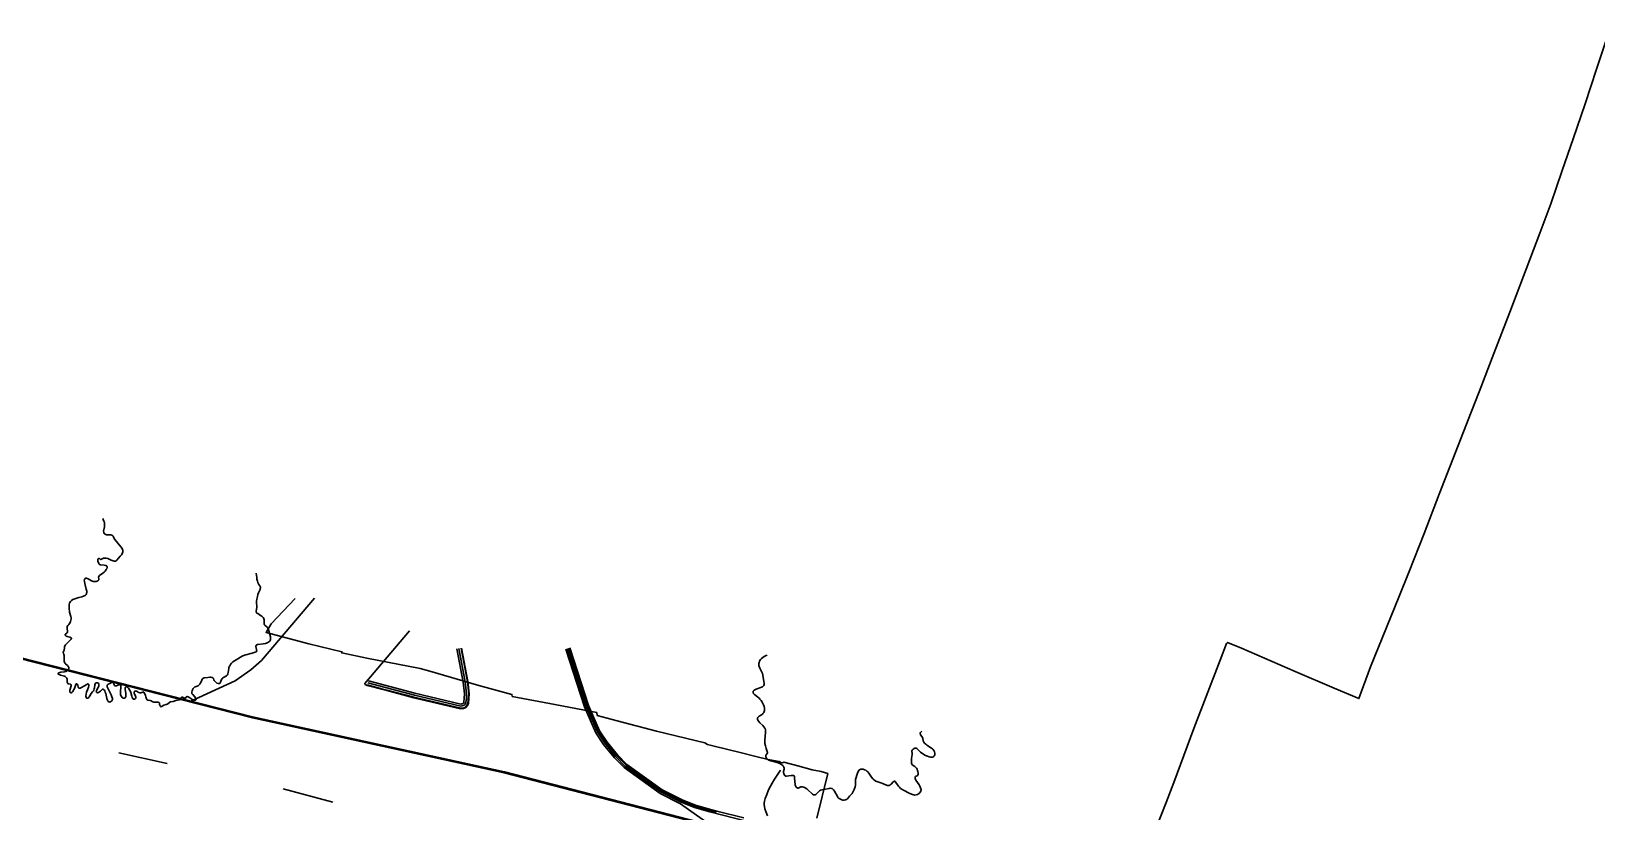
# Model space of a CAD drawing. Header units: metres. Extents: x 585772 to 587013, y 4140825 to 4141582.
# Drawn here: x 586070.4 to 586138.1, y 4140887.7 to 4140921.4 of the extents above; entities that cross this region are included whole.
import ezdxf

# ---------------------------------------------------------------- set-up
doc = ezdxf.new("R2010")
doc.units = ezdxf.units.M
doc.header["$MEASUREMENT"] = 0
for name, color, linetype, lineweight in [('BACK_OF_CURB', 5, 'Continuous', 30), ('BOTTOM_OF_CURB', 3, 'Continuous', 30), ('GUTTER', 30, 'Continuous', 30), ('PAINT_STRIPE', 4, 'Continuous', 30), ('TOP_OF_CURB', 1, 'Continuous', 30)]:
    doc.layers.add(name, color=color, linetype=linetype, lineweight=lineweight)
for name, color, linetype, lineweight, true_color in [('FENCE', 201, 'Continuous', 30, 0xe39cff), ('PAVED_PARKING', 191, 'Continuous', 30, 0xbaa8ff), ('PAVED_ROAD', 140, 'Continuous', 30, 0x38a9ff), ('SHRUBLINE', 71, 'Continuous', 30, 0xc6ff6b), ('TREELINE', 80, 'Continuous', 30, 0x36ff17)]:
    doc.layers.add(name, color=color, linetype=linetype, lineweight=lineweight, true_color=true_color)

msp = doc.modelspace()

# ---------------------------------------------------------------- linework, layer by layer
at = {"layer": 'BACK_OF_CURB'}
for points in [[(586101.196289, 4140887.386774, -18.742846), (586100.030109, 4140887.684031, -18.754406), (586099.760282, 4140887.752809, -18.702939), (586099.104576, 4140887.938196, -18.643565), (586098.538317, 4140888.164796, -18.641264), (586097.671459, 4140888.605518, -18.632338), (586096.144587, 4140889.701195, -18.624102), (586095.740529, 4140890.112456, -18.645564), (586095.286376, 4140890.66619, -18.631524), (586094.963258, 4140891.158102, -18.636178), (586094.479481, 4140892.254182, -18.583097), (586093.678141, 4140894.745506, -18.562)], [(586088.794059, 4140894.693964, -18.56), (586089.066417, 4140893.259892, -18.592), (586089.121562, 4140892.749581, -18.603), (586089.11191, 4140892.572381, -18.6045), (586089.092942, 4140892.396647, -18.603), (586089.073542, 4140892.353949, -18.603), (586089.057122, 4140892.333415, -18.603), (586089.007664, 4140892.316095, -18.603), (586088.961812, 4140892.310982, -18.603), (586086.975245, 4140892.779559, -18.590015), (586084.967317, 4140893.31202, -18.572118)]]:
    msp.add_polyline3d(points, dxfattribs=at)
at = {"layer": 'BOTTOM_OF_CURB'}
for points in [[(586088.970898, 4140894.727549, -18.728), (586089.244601, 4140893.286396, -18.749), (586089.302222, 4140892.753169, -18.757708), (586089.269296, 4140892.349647, -18.762), (586089.228137, 4140892.25906, -18.763), (586089.162284, 4140892.176708, -18.763), (586089.072936, 4140892.139077, -18.763), (586088.956493, 4140892.127297, -18.763), (586086.931507, 4140892.604937, -18.756524), (586085.76676, 4140892.913803, -18.650747), (586085.597182, 4140892.958772, -18.746871), (586084.919761, 4140893.13841, -18.750823)], [(586123.955668, 4140881.693712, -18.846467), (586123.756456, 4140881.715433, -18.844), (586123.474086, 4140881.750582, -18.843), (586122.980225, 4140881.825601, -18.839), (586120.912921, 4140882.282798, -18.821886), (586117.16937, 4140883.235813, -18.790355), (586116.226044, 4140883.46409, -18.782757), (586115.282718, 4140883.692367, -18.78), (586114.339392, 4140883.920644, -18.774), (586113.396066, 4140884.148921, -18.772), (586109.684277, 4140885.10969, -18.775264), (586106.366761, 4140885.955316, -18.780534), (586103.049245, 4140886.800943, -18.78924), (586099.731729, 4140887.64657, -18.793103), (586099.069081, 4140887.83392, -18.793565), (586098.492865, 4140888.064504, -18.791264), (586097.614136, 4140888.511262, -18.782338), (586096.07276, 4140889.617347, -18.758836), (586095.658605, 4140890.038884, -18.751901), (586095.197632, 4140890.600934, -18.747), (586094.866308, 4140891.105338, -18.743785), (586094.376525, 4140892.215026, -18.733097), (586093.573425, 4140894.711824, -18.763148)]]:
    msp.add_polyline3d(points, dxfattribs=at)
at = {"layer": 'FENCE'}
for points in [[(586138.624043, 4140921.400068, -19.183798), (586138.074637, 4140919.75877, -19.172), (586137.583512, 4140918.266474, -19.166), (586137.062347, 4140916.753224, -18.997), (586136.588768, 4140915.376033, -18.973), (586136.098731, 4140913.939462, -19.02), (586135.624373, 4140912.678532, -18.93), (586134.32677, 4140909.251348, -18.924), (586133.636178, 4140907.462606, -18.915), (586132.998732, 4140905.81552, -18.864), (586132.657402, 4140904.937757, -18.948), (586132.319849, 4140904.080854, -19.076), (586131.272503, 4140901.388803, -19.01), (586130.614732, 4140899.678877, -18.971564), (586129.967655, 4140898.045656, -18.9388), (586129.525755, 4140896.935302, -18.919387), (586128.305987, 4140893.92558, -18.872), (586127.801441, 4140892.547811, -18.932), (586126.734793, 4140892.996405, -18.797), (586125.048206, 4140893.723581, -18.698), (586122.723907, 4140894.723978, -18.319), (586122.121411, 4140894.972606, -18.181), (586122.070589, 4140894.931132, -18.185), (586121.802313, 4140894.210749, -18.292), (586120.658779, 4140891.259687, -18.549), (586119.78997, 4140888.91635, -18.432), (586119.456678, 4140888.050023, -18.369), (586118.598814, 4140885.864118, -18.382)], [(586104.360695, 4140887.379987, -18.67), (586104.833314, 4140889.303421, -18.213), (586104.54441, 4140889.38772, -18.278), (586104.153187, 4140889.473525, -18.341715), (586103.534955, 4140889.632285, -18.44149), (586102.930731, 4140889.799839, -18.535591), (586102.87865, 4140889.775754, -18.542), (586102.794632, 4140889.784602, -18.546), (586102.733251, 4140889.821695, -18.549), (586102.249757, 4140889.912984, -18.562064), (586101.720477, 4140890.036799, -18.573225), (586101.038751, 4140890.222897, -18.587037), (586099.924329, 4140890.493389, -18.604189), (586099.629407, 4140890.568657, -18.606), (586099.519563, 4140890.633386, -18.606), (586097.43075, 4140891.132691, -18.592), (586095.71809, 4140891.591657, -18.576), (586094.861913, 4140891.821975, -18.656), (586094.843339, 4140891.944794, -18.656314), (586092.797477, 4140892.337649, -18.723331), (586091.185374, 4140892.640694, -18.775), (586091.173336, 4140892.726499, -18.775), (586089.741327, 4140893.118548, -18.742), (586087.626464, 4140893.73875, -18.597), (586087.199457, 4140893.841561, -18.594), (586084.900197, 4140894.295117, -18.696), (586083.812778, 4140894.522156, -18.742), (586083.822237, 4140894.575488, -18.74), (586082.383557, 4140894.911076, -18.691416), (586080.542738, 4140895.402102, -18.632), (586080.767098, 4140895.785906, -18.623), (586081.798174, 4140896.876201, -18.591)]]:
    msp.add_polyline3d(points, dxfattribs=at)
at = {"layer": 'GUTTER'}
msp.add_polyline3d([(586061.065229, 4140896.571874, -18.9), (586070.512888, 4140894.164773, -18.828), (586079.960547, 4140891.757672, -18.825025), (586090.849354, 4140889.386711, -18.820392), (586103.394299, 4140886.135482, -18.815934), (586111.132038, 4140884.249151, -18.816448), (586118.716108, 4140882.254299, -18.820383), (586122.455339, 4140881.364953, -18.825884), (586123.598274, 4140881.110855, -18.82801), (586124.33201, 4140881.054388, -18.831873), (586125.093967, 4140881.082621, -18.84)], dxfattribs=at)
at = {"layer": 'PAINT_STRIPE', "extrusion": (-0.005464, 0.001217, 0.999984), "elevation": 1820.120044, "flags": 128}
msp.add_lwpolyline([(586067.425716, 4140890.585247), (586065.333242, 4140891.051466)], dxfattribs=at)
at = {"layer": 'PAINT_STRIPE', "extrusion": (-0.002616, 0.00068643, 0.999996), "elevation": 1290.479064, "flags": 128}
msp.add_lwpolyline([(586079.230349, 4140888.728019), (586081.376112, 4140888.165002)], dxfattribs=at)
at = {"layer": 'PAVED_PARKING'}
for points in [[(586077.293132, 4140892.437284, -18.825865), (586079.207532, 4140893.312963, -18.797), (586079.888187, 4140893.792147, -18.778), (586080.341957, 4140894.19567, -18.748), (586082.636015, 4140896.894229, -18.444)], [(586086.746076, 4140895.480837, -18.552), (586084.817224, 4140893.194403, -18.75), (586084.815791, 4140893.185229, -18.751), (586084.816937, 4140893.180641, -18.751), (586084.818944, 4140893.175481, -18.752), (586084.82095, 4140893.16946, -18.753), (586084.829713, 4140893.159129, -18.753), (586084.829713, 4140893.159129, -18.753), (586084.852752, 4140893.137617, -18.755), (586084.880399, 4140893.123788, -18.755), (586084.913883, 4140893.114597, -18.754), (586085.590896, 4140892.935067, -18.74674), (586085.760474, 4140892.890099, -18.745254), (586086.925547, 4140892.581145, -18.754032), (586088.954867, 4140892.102484, -18.775), (586089.079065, 4140892.115047, -18.775), (586089.177546, 4140892.156526, -18.774), (586089.2492, 4140892.246132, -18.773), (586089.293391, 4140892.343393, -18.771), (586089.326854, 4140892.753493, -18.762), (586089.268877, 4140893.290007, -18.753), (586088.994991, 4140894.732125, -18.732)], [(586099.739281, 4140887.08274, -18.817233), (586098.46321, 4140887.999069, -18.794228), (586097.576736, 4140888.449764, -18.788825), (586096.025896, 4140889.56264, -18.771229), (586095.605154, 4140889.990882, -18.765628), (586095.139732, 4140890.558358, -18.762), (586094.803054, 4140891.070911, -18.758979), (586094.309352, 4140892.189478, -18.747501), (586093.505103, 4140894.689848, -18.715)]]:
    msp.add_polyline3d(points, dxfattribs=at)
at = {"layer": 'PAVED_ROAD'}
msp.add_polyline3d([(586061.053734, 4140896.526759, -18.9), (586070.501393, 4140894.119659, -18.828), (586079.949844, 4140891.712356, -18.826288), (586090.838557, 4140889.341415, -18.819799), (586103.382945, 4140886.09033, -18.813108), (586111.120603, 4140884.20402, -18.811786), (586118.704799, 4140882.209135, -18.814479), (586122.444901, 4140881.319582, -18.817851), (586123.591402, 4140881.06469, -18.822026), (586124.331083, 4140881.007766, -18.827851), (586125.095691, 4140881.036098, -18.838)], dxfattribs=at)
at = {"layer": 'SHRUBLINE'}
msp.add_polyline3d([(586102.779757, 4140889.451971, -18.57), (586102.529263, 4140889.068971, -18.584), (586102.424169, 4140888.894853, -18.59), (586102.349729, 4140888.759586, -18.594), (586102.272066, 4140888.601372, -18.599), (586102.188468, 4140888.401965, -18.605), (586102.124029, 4140888.222886, -18.61), (586102.0944, 4140888.111567, -18.613), (586102.082442, 4140888.035314, -18.615), (586102.0797, 4140887.958214, -18.617), (586102.087488, 4140887.876129, -18.62), (586102.109188, 4140887.777088, -18.62231), (586102.146305, 4140887.660172, -18.628), (586102.218033, 4140887.48237, -18.643)], dxfattribs=at)
at = {"layer": 'TOP_OF_CURB'}
for points in [[(586088.882479, 4140894.710757, -18.759), (586089.155509, 4140893.273144, -18.669), (586089.211826, 4140892.751984, -18.636), (586089.201646, 4140892.565099, -18.623), (586089.180869, 4140892.372597, -18.61), (586089.15084, 4140892.306504, -18.605), (586089.111266, 4140892.257017, -18.601), (586089.027779, 4140892.22778, -18.598), (586088.956308, 4140892.219811, -18.603491), (586086.953376, 4140892.692248, -18.58996), (586084.943539, 4140893.225215, -18.571739)], [(586100.017759, 4140887.63558, -18.754522), (586099.747303, 4140887.704518, -18.702939), (586099.088442, 4140887.890798, -18.643565), (586098.517657, 4140888.119209, -18.641264), (586097.645404, 4140888.562674, -18.632338), (586096.111938, 4140889.663082, -18.624102), (586095.703291, 4140890.079014, -18.645564), (586095.246038, 4140890.636528, -18.631524), (586094.91919, 4140891.134118, -18.636178), (586094.432683, 4140892.236384, -18.583097), (586093.630543, 4140894.730196, -18.562)]]:
    msp.add_polyline3d(points, dxfattribs=at)
at = {"layer": 'TREELINE'}
for points in [[(586073.476638, 4140900.327102, -18.577), (586073.498042, 4140900.289564, -18.577), (586073.529294, 4140900.223342, -18.576), (586073.547654, 4140900.166261, -18.576), (586073.556143, 4140900.115119, -18.576), (586073.557778, 4140900.066714, -18.577), (586073.551187, 4140899.98083, -18.579), (586073.51723, 4140899.783059, -18.585), (586073.523112, 4140899.731259, -18.585), (586073.542295, 4140899.687211, -18.585), (586073.563413, 4140899.661782, -18.584), (586073.576691, 4140899.651435, -18.584), (586073.608986, 4140899.637317, -18.582), (586073.647789, 4140899.631487, -18.58), (586073.783256, 4140899.632778, -18.572), (586073.833343, 4140899.62829, -18.57), (586073.875067, 4140899.617528, -18.568), (586073.89214, 4140899.609467, -18.567), (586073.918156, 4140899.588233, -18.566), (586073.935113, 4140899.563513, -18.565), (586073.961826, 4140899.496673, -18.565), (586074.004321, 4140899.432154, -18.564), (586074.257469, 4140899.116141, -18.555), (586074.31437, 4140899.037767, -18.554), (586074.335052, 4140898.998554, -18.553), (586074.347527, 4140898.958567, -18.553), (586074.349977, 4140898.938105, -18.553), (586074.346596, 4140898.896097, -18.554), (586074.333613, 4140898.853134, -18.556), (586074.313043, 4140898.809886, -18.558), (586074.286898, 4140898.767026, -18.56), (586074.237526, 4140898.699849, -18.564), (586074.094116, 4140898.536209, -18.575), (586074.056008, 4140898.506294, -18.577), (586074.026863, 4140898.494774, -18.579), (586073.992488, 4140898.491838, -18.581), (586073.97058, 4140898.494366, -18.582), (586073.92257, 4140898.506769, -18.585), (586073.849167, 4140898.535991, -18.588), (586073.733564, 4140898.593294, -18.594), (586073.695364, 4140898.604777, -18.596), (586073.629024, 4140898.617372, -18.599), (586073.550836, 4140898.622558, -18.603), (586073.507823, 4140898.616571, -18.606), (586073.475396, 4140898.604485, -18.608), (586073.419408, 4140898.571052, -18.612), (586073.399141, 4140898.564894, -18.613), (586073.382184, 4140898.568322, -18.614), (586073.335572, 4140898.602667, -18.616), (586073.31858, 4140898.608488, -18.616), (586073.300499, 4140898.604434, -18.618), (586073.282808, 4140898.59001, -18.619), (586073.263369, 4140898.556301, -18.62), (586073.259385, 4140898.528685, -18.621), (586073.261076, 4140898.513682, -18.621), (586073.269903, 4140898.483065, -18.621), (586073.304623, 4140898.392269, -18.621), (586073.328681, 4140898.353588, -18.62), (586073.34448, 4140898.342537, -18.62), (586073.380075, 4140898.332073, -18.618), (586073.534419, 4140898.314655, -18.61), (586073.60756, 4140898.302821, -18.606), (586073.637841, 4140898.292919, -18.604), (586073.648406, 4140898.287105, -18.604), (586073.66204, 4140898.273563, -18.603), (586073.66871, 4140898.24792, -18.603), (586073.66526, 4140898.213725, -18.604), (586073.648326, 4140898.160078, -18.606), (586073.628727, 4140898.122726, -18.608), (586073.57973, 4140898.054676, -18.612), (586073.544219, 4140898.017181, -18.614), (586073.483574, 4140897.968634, -18.619), (586073.344682, 4140897.871347, -18.628), (586073.30492, 4140897.832327, -18.631), (586073.295083, 4140897.812892, -18.632), (586073.292573, 4140897.794314, -18.632), (586073.307383, 4140897.717729, -18.633), (586073.305589, 4140897.685635, -18.634), (586073.295951, 4140897.664792, -18.634), (586073.28768, 4140897.654927, -18.635), (586073.259355, 4140897.635142, -18.637), (586073.238183, 4140897.625935, -18.638), (586073.187074, 4140897.612296, -18.641), (586073.158495, 4140897.608364, -18.643), (586073.098682, 4140897.607528, -18.646), (586073.068806, 4140897.611126, -18.648), (586073.039856, 4140897.617734, -18.65), (586072.986294, 4140897.639718, -18.652), (586072.84896, 4140897.727846, -18.658), (586072.809906, 4140897.744862, -18.66), (586072.775507, 4140897.751453, -18.662), (586072.743731, 4140897.749284, -18.664), (586072.716506, 4140897.737957, -18.665), (586072.705204, 4140897.728736, -18.666), (586072.688425, 4140897.702931, -18.668), (586072.683431, 4140897.686249, -18.668), (586072.680821, 4140897.664979, -18.669), (586072.683567, 4140897.614467, -18.669), (586072.702298, 4140897.524082, -18.67), (586072.76773, 4140897.283234, -18.671), (586072.783888, 4140897.185683, -18.671), (586072.784441, 4140897.129272, -18.672), (586072.780839, 4140897.104297, -18.673), (586072.775146, 4140897.083855, -18.674), (586072.757256, 4140897.048438, -18.675), (586072.745388, 4140897.033233, -18.676), (586072.716632, 4140897.007254, -18.678), (586072.682279, 4140896.986414, -18.681), (586072.643645, 4140896.96979, -18.683), (586072.572406, 4140896.948642, -18.687), (586072.451446, 4140896.920734, -18.695), (586072.362477, 4140896.895948, -18.7), (586072.271943, 4140896.863303, -18.706), (586072.188979, 4140896.82486, -18.711), (586072.126693, 4140896.785892, -18.715), (586072.08439, 4140896.74795, -18.718), (586072.054716, 4140896.708045, -18.72), (586072.035539, 4140896.666069, -18.722), (586072.023636, 4140896.614144, -18.724), (586072.020021, 4140896.557949, -18.725), (586072.027351, 4140896.414172, -18.727), (586072.039042, 4140896.327771, -18.728), (586072.048026, 4140896.284647, -18.728), (586072.104024, 4140896.09014, -18.729), (586072.11013, 4140896.037305, -18.729), (586072.107774, 4140895.988654, -18.73), (586072.085101, 4140895.882758, -18.733), (586072.05833, 4140895.810929, -18.736), (586072.042352, 4140895.787425, -18.737), (586072.005916, 4140895.75177, -18.74), (586071.973605, 4140895.70953, -18.743), (586071.946335, 4140895.661239, -18.745), (586071.93473, 4140895.627278, -18.746), (586071.933343, 4140895.578327, -18.747), (586071.957229, 4140895.450602, -18.751), (586071.955402, 4140895.422069, -18.752), (586071.951262, 4140895.409815, -18.752), (586071.94469, 4140895.398912, -18.751), (586071.926039, 4140895.380354, -18.753), (586071.866167, 4140895.33726, -18.757), (586071.853025, 4140895.320904, -18.758), (586071.85028, 4140895.305208, -18.759), (586071.856738, 4140895.287016, -18.759), (586071.867827, 4140895.271982, -18.759), (586071.900505, 4140895.247921, -18.759), (586071.937375, 4140895.232339, -18.758), (586072.051448, 4140895.200616, -18.754), (586072.091345, 4140895.186457, -18.753), (586072.106264, 4140895.178558, -18.753), (586072.120131, 4140895.165824, -18.753), (586072.123742, 4140895.15889, -18.753), (586072.125008, 4140895.143889, -18.753), (586072.114072, 4140895.118555, -18.755), (586072.091032, 4140895.08982, -18.758), (586071.908726, 4140894.916356, -18.775), (586071.868809, 4140894.869273, -18.78), (586071.853602, 4140894.846462, -18.781), (586071.841894, 4140894.824082, -18.782), (586071.827121, 4140894.780441, -18.785), (586071.820004, 4140894.738005, -18.787), (586071.809959, 4140894.635093, -18.788), (586071.801238, 4140894.615598, -18.789), (586071.775542, 4140894.576831, -18.792), (586071.767578, 4140894.55226, -18.793), (586071.767142, 4140894.538568, -18.791), (586071.774891, 4140894.508574, -18.792), (586071.795815, 4140894.455895, -18.793), (586071.806145, 4140894.410312, -18.795), (586071.808539, 4140894.355234, -18.799), (586071.803407, 4140894.216838, -18.806), (586071.807908, 4140894.167482, -18.807), (586071.82038, 4140894.123862, -18.809), (586071.845539, 4140894.073814, -18.81), (586071.865754, 4140894.046979, -18.81), (586071.947958, 4140893.972023, -18.813), (586071.995164, 4140893.91785, -18.813), (586072.009521, 4140893.88786, -18.813), (586072.012597, 4140893.873269, -18.813), (586072.010896, 4140893.844385, -18.814), (586071.999196, 4140893.815219, -18.814), (586071.977853, 4140893.78554, -18.814), (586071.946384, 4140893.75746, -18.814), (586071.904102, 4140893.733677, -18.815), (586071.878689, 4140893.72424, -18.815), (586071.820209, 4140893.710964, -18.815), (586071.669482, 4140893.692868, -18.817), (586071.618529, 4140893.682062, -18.817), (586071.569941, 4140893.661278, -18.817), (586071.552946, 4140893.647563, -18.817), (586071.544388, 4140893.628795, -18.816), (586071.549759, 4140893.616269, -18.816), (586071.556143, 4140893.609956, -18.816), (586071.586964, 4140893.592022, -18.816), (586071.658731, 4140893.56469, -18.815), (586071.831068, 4140893.510135, -18.813), (586071.860653, 4140893.497202, -18.813), (586071.885975, 4140893.479471, -18.812), (586071.908642, 4140893.451645, -18.811), (586071.918659, 4140893.432978, -18.811), (586071.933393, 4140893.391198, -18.81), (586071.940063, 4140893.348223, -18.809), (586071.93609, 4140893.256428, -18.807), (586071.938271, 4140893.244247, -18.806), (586071.949224, 4140893.222712, -18.806), (586071.967856, 4140893.205096, -18.805), (586071.992413, 4140893.191588, -18.805), (586072.078524, 4140893.169101, -18.804), (586072.105201, 4140893.153675, -18.804), (586072.113734, 4140893.131162, -18.803), (586072.11155, 4140893.098257, -18.803), (586072.061018, 4140892.911704, -18.798), (586072.052578, 4140892.862125, -18.797), (586072.057186, 4140892.828704, -18.796), (586072.068292, 4140892.812966, -18.796), (586072.085211, 4140892.802508, -18.796), (586072.106111, 4140892.799325, -18.796), (586072.117466, 4140892.801108, -18.796), (586072.142795, 4140892.814062, -18.796), (586072.169989, 4140892.840724, -18.797), (586072.196287, 4140892.876499, -18.798), (586072.232428, 4140892.938511, -18.799), (586072.253815, 4140892.982747, -18.8), (586072.319951, 4140893.155061, -18.805), (586072.3348, 4140893.180474, -18.806), (586072.349451, 4140893.19284, -18.806), (586072.363405, 4140893.190467, -18.806), (586072.381772, 4140893.160495, -18.805), (586072.394764, 4140893.117415, -18.804), (586072.408651, 4140893.049741, -18.802), (586072.419395, 4140893.027777, -18.802), (586072.435042, 4140893.010201, -18.801), (586072.444489, 4140893.004027, -18.801), (586072.466229, 4140892.998097, -18.801), (586072.504967, 4140893.003131, -18.801), (586072.55461, 4140893.022751, -18.802), (586072.665792, 4140893.080665, -18.803), (586072.78912, 4140893.162265, -18.806), (586072.828523, 4140893.179389, -18.806), (586072.848222, 4140893.180285, -18.806), (586072.862064, 4140893.172372, -18.807), (586072.874551, 4140893.149235, -18.806), (586072.879031, 4140893.124532, -18.805), (586072.8762, 4140893.091654, -18.803), (586072.860363, 4140893.039853, -18.802), (586072.813178, 4140892.921115, -18.799), (586072.781819, 4140892.828624, -18.797), (586072.758524, 4140892.732435, -18.794), (586072.749877, 4140892.65081, -18.792), (586072.756038, 4140892.601572, -18.79), (586072.76838, 4140892.578712, -18.79), (586072.776404, 4140892.571714, -18.79), (586072.796332, 4140892.56401, -18.789), (586072.832341, 4140892.567579, -18.789), (586072.869946, 4140892.588332, -18.79), (586072.897278, 4140892.616833, -18.79), (586072.92447, 4140892.659677, -18.792), (586072.981111, 4140892.766197, -18.794), (586073.042096, 4140892.840892, -18.797), (586073.072781, 4140892.887868, -18.798), (586073.086995, 4140892.915336, -18.799), (586073.109293, 4140892.974896, -18.801), (586073.116131, 4140893.005687, -18.801), (586073.134547, 4140893.142369, -18.805), (586073.152649, 4140893.190442, -18.806), (586073.171679, 4140893.213815, -18.806), (586073.197334, 4140893.228382, -18.807), (586073.227891, 4140893.233423, -18.807), (586073.259012, 4140893.229088, -18.807), (586073.286246, 4140893.215564, -18.806), (586073.303773, 4140893.196433, -18.806), (586073.314245, 4140893.171083, -18.805), (586073.316624, 4140893.156287, -18.805), (586073.315253, 4140893.12287, -18.804), (586073.302767, 4140893.078293, -18.803), (586073.29119, 4140893.051085, -18.802), (586073.225199, 4140892.928901, -18.799), (586073.204875, 4140892.884203, -18.798), (586073.199785, 4140892.84896, -18.798), (586073.210564, 4140892.819008, -18.797), (586073.22607, 4140892.805325, -18.796), (586073.247719, 4140892.800109, -18.796), (586073.289307, 4140892.810798, -18.796), (586073.333575, 4140892.834259, -18.797), (586073.386426, 4140892.869968, -18.798), (586073.416608, 4140892.899603, -18.799), (586073.447489, 4140892.939021, -18.799), (586073.464261, 4140892.952709, -18.8), (586073.482175, 4140892.9566, -18.8), (586073.510516, 4140892.945429, -18.799), (586073.530136, 4140892.92872, -18.8), (586073.549211, 4140892.905877, -18.799), (586073.563503, 4140892.883867, -18.798), (586073.589013, 4140892.831112, -18.797), (586073.610136, 4140892.768289, -18.795), (586073.662256, 4140892.550568, -18.791), (586073.674533, 4140892.513783, -18.79), (586073.70018, 4140892.455465, -18.789), (586073.720063, 4140892.426029, -18.788), (586073.738398, 4140892.40907, -18.788), (586073.756577, 4140892.399751, -18.788), (586073.77871, 4140892.399135, -18.788), (586073.833847, 4140892.419779, -18.788), (586073.872205, 4140892.448294, -18.789), (586073.88642, 4140892.469897, -18.789), (586073.891012, 4140892.482373, -18.79), (586073.895401, 4140892.511221, -18.79), (586073.893708, 4140892.545995, -18.791), (586073.877301, 4140892.620896, -18.793), (586073.845774, 4140892.7042, -18.795), (586073.73594, 4140892.906041, -18.799), (586073.692896, 4140893.001521, -18.801), (586073.676437, 4140893.057808, -18.802), (586073.675091, 4140893.106793, -18.803), (586073.6891, 4140893.141882, -18.804), (586073.70466, 4140893.159095, -18.805), (586073.719601, 4140893.170098, -18.805), (586073.787537, 4140893.206153, -18.806), (586073.851032, 4140893.249403, -18.807), (586073.877863, 4140893.256028, -18.808), (586073.905356, 4140893.25153, -18.808), (586073.929264, 4140893.236574, -18.807), (586073.945435, 4140893.212058, -18.807), (586073.970313, 4140893.134893, -18.805), (586073.989277, 4140893.111489, -18.805), (586074.014812, 4140893.096749, -18.805), (586074.04423, 4140893.091869, -18.805), (586074.075057, 4140893.097131, -18.805), (586074.166159, 4140893.139092, -18.806), (586074.194844, 4140893.148815, -18.806), (586074.223622, 4140893.149249, -18.806), (586074.24346, 4140893.136888, -18.806), (586074.256861, 4140893.10607, -18.806), (586074.26064, 4140893.0618, -18.805), (586074.246388, 4140892.836581, -18.8), (586074.246169, 4140892.776661, -18.799), (586074.251215, 4140892.723484, -18.798), (586074.262844, 4140892.676861, -18.797), (586074.285608, 4140892.630816, -18.796), (586074.315938, 4140892.595029, -18.795), (586074.350649, 4140892.571093, -18.795), (586074.38143, 4140892.560987, -18.795), (586074.396445, 4140892.559521, -18.795), (586074.424311, 4140892.563528, -18.795), (586074.447413, 4140892.576471, -18.795), (586074.467784, 4140892.606463, -18.795), (586074.475276, 4140892.63444, -18.796), (586074.478323, 4140892.688066, -18.797), (586074.470148, 4140892.777364, -18.798), (586074.446297, 4140892.938406, -18.801), (586074.446544, 4140892.993311, -18.802), (586074.454944, 4140893.020469, -18.803), (586074.469, 4140893.039895, -18.803), (586074.477875, 4140893.04694, -18.803), (586074.498482, 4140893.054643, -18.803), (586074.521777, 4140893.05243, -18.803), (586074.550051, 4140893.036763, -18.803), (586074.592462, 4140892.994605, -18.802), (586074.638679, 4140892.930653, -18.801), (586074.670388, 4140892.876228, -18.8), (586074.699394, 4140892.810467, -18.799), (586074.737256, 4140892.65266, -18.795), (586074.753483, 4140892.596722, -18.793), (586074.772759, 4140892.553537, -18.792), (586074.781718, 4140892.540897, -18.792), (586074.799974, 4140892.524483, -18.792), (586074.818229, 4140892.517368, -18.792), (586074.827944, 4140892.516983, -18.792), (586074.854047, 4140892.523902, -18.792), (586074.892147, 4140892.548688, -18.793), (586074.906919, 4140892.57489, -18.794), (586074.908826, 4140892.604398, -18.795), (586074.90058, 4140892.645013, -18.796), (586074.892258, 4140892.665657, -18.796), (586074.847012, 4140892.744087, -18.797), (586074.837565, 4140892.779618, -18.798), (586074.838095, 4140892.81558, -18.798), (586074.842532, 4140892.832377, -18.799), (586074.853915, 4140892.853471, -18.799), (586074.870628, 4140892.868984, -18.799), (586074.891854, 4140892.876405, -18.799), (586074.916763, 4140892.873374, -18.801), (586074.944165, 4140892.860893, -18.8), (586075.035902, 4140892.805473, -18.799), (586075.083994, 4140892.791145, -18.799), (586075.129763, 4140892.795502, -18.799), (586075.21746, 4140892.831331, -18.8), (586075.237137, 4140892.833567, -18.8), (586075.245715, 4140892.831481, -18.8), (586075.253265, 4140892.826842, -18.8), (586075.265866, 4140892.811093, -18.799), (586075.330835, 4140892.675158, -18.796), (586075.345347, 4140892.629868, -18.795), (586075.366377, 4140892.538798, -18.792), (586075.379575, 4140892.507611, -18.792), (586075.39571, 4140892.489239, -18.791), (586075.42673, 4140892.475245, -18.791), (586075.533319, 4140892.460843, -18.79), (586075.566075, 4140892.447053, -18.789), (586075.620578, 4140892.414957, -18.789), (586075.650066, 4140892.404782, -18.788), (586075.6928, 4140892.398995, -18.788), (586075.848249, 4140892.393169, -18.788), (586075.884088, 4140892.388073, -18.788), (586075.907084, 4140892.379889, -18.788), (586075.920822, 4140892.368519, -18.788), (586075.927087, 4140892.357945, -18.787), (586075.939886, 4140892.287251, -18.785), (586075.956528, 4140892.239116, -18.784), (586075.972068, 4140892.213323, -18.783), (586075.9813, 4140892.20404, -18.782), (586075.998489, 4140892.196703, -18.782), (586076.00773, 4140892.196757, -18.782), (586076.02701, 4140892.203687, -18.782), (586076.086108, 4140892.251656, -18.784), (586076.115246, 4140892.265888, -18.784), (586076.216982, 4140892.286859, -18.785), (586076.259048, 4140892.300845, -18.786), (586076.296391, 4140892.323559, -18.786), (586076.375075, 4140892.387342, -18.789), (586076.404741, 4140892.401686, -18.789), (586076.519584, 4140892.427223, -18.79), (586076.632664, 4140892.45905, -18.792), (586076.793147, 4140892.497068, -18.793), (586076.818968, 4140892.506724, -18.793), (586076.837472, 4140892.520414, -18.794), (586076.845007, 4140892.529861, -18.794), (586076.877527, 4140892.591754, -18.796), (586076.884429, 4140892.600672, -18.797), (586076.897636, 4140892.608765, -18.797), (586076.921287, 4140892.607049, -18.797), (586077.013448, 4140892.565715, -18.796), (586077.047163, 4140892.557913, -18.795), (586077.061539, 4140892.565614, -18.796), (586077.079247, 4140892.604667, -18.797), (586077.09498, 4140892.623417, -18.798), (586077.111122, 4140892.63126, -18.798), (586077.133059, 4140892.632044, -18.798), (586077.165624, 4140892.622096, -18.798), (586077.202798, 4140892.603711, -18.797), (586077.329792, 4140892.521983, -18.793), (586077.379448, 4140892.496032, -18.793), (586077.40782, 4140892.485857, -18.792), (586077.45151, 4140892.47781, -18.792), (586077.480279, 4140892.479477, -18.792), (586077.504551, 4140892.486339, -18.792), (586077.515545, 4140892.501296, -18.792), (586077.515919, 4140892.52147, -18.793), (586077.508747, 4140892.550477, -18.793), (586077.49157, 4140892.585459, -18.794), (586077.458565, 4140892.627315, -18.794), (586077.368697, 4140892.716749, -18.796), (586077.355315, 4140892.73329, -18.796), (586077.337338, 4140892.764031, -18.796), (586077.328918, 4140892.79298, -18.796), (586077.327687, 4140892.824629, -18.796), (586077.339911, 4140892.879905, -18.796), (586077.359611, 4140892.926605, -18.797), (586077.38859, 4140892.97921, -18.797), (586077.42916, 4140893.031111, -18.797), (586077.458017, 4140893.051469, -18.796), (586077.475316, 4140893.059152, -18.796), (586077.560225, 4140893.083447, -18.794), (586077.598805, 4140893.100158, -18.794), (586077.629167, 4140893.122466, -18.796), (586077.653165, 4140893.147442, -18.795), (586077.669956, 4140893.168855, -18.796), (586077.703339, 4140893.222735, -18.796), (586077.744155, 4140893.300783, -18.796), (586077.781268, 4140893.383927, -18.795), (586077.79628, 4140893.406902, -18.795), (586077.806199, 4140893.416524, -18.795), (586077.833506, 4140893.431915, -18.794), (586077.871142, 4140893.442794, -18.794), (586078.016519, 4140893.461506, -18.792), (586078.110791, 4140893.467458, -18.79), (586078.152216, 4140893.466989, -18.79), (586078.215213, 4140893.456849, -18.79), (586078.243025, 4140893.444445, -18.791), (586078.260588, 4140893.428817, -18.792), (586078.270091, 4140893.411359, -18.793), (586078.284146, 4140893.361668, -18.795), (586078.300945, 4140893.329848, -18.796), (586078.333032, 4140893.282566, -18.801), (586078.37755, 4140893.236628, -18.804), (586078.411447, 4140893.216461, -18.808), (586078.462573, 4140893.200495, -18.809), (586078.513598, 4140893.194474, -18.81), (586078.541162, 4140893.201471, -18.81), (586078.556442, 4140893.215967, -18.808), (586078.563296, 4140893.2273, -18.807), (586078.575126, 4140893.256116, -18.805), (586078.604844, 4140893.350688, -18.797), (586078.624717, 4140893.390194, -18.794), (586078.638275, 4140893.408726, -18.792), (586078.654695, 4140893.425983, -18.791), (586078.693881, 4140893.456513, -18.789), (586078.834945, 4140893.534175, -18.782), (586078.859242, 4140893.557856, -18.781), (586078.871621, 4140893.575764, -18.78), (586078.89228, 4140893.62004, -18.777), (586078.907265, 4140893.67298, -18.775), (586078.92889, 4140893.848192, -18.763), (586078.935958, 4140893.884461, -18.76), (586078.955072, 4140893.942458, -18.755), (586078.968213, 4140893.970286, -18.752), (586079.001662, 4140894.023726, -18.749), (586079.049351, 4140894.079222, -18.746), (586079.079312, 4140894.107679, -18.744), (586079.110993, 4140894.134351, -18.743), (586079.176076, 4140894.180703, -18.741), (586079.31943, 4140894.261822, -18.736), (586079.429633, 4140894.344286, -18.73), (586079.50047, 4140894.382884, -18.726), (586079.606514, 4140894.423164, -18.723), (586079.94589, 4140894.512433, -18.715), (586080.067343, 4140894.548644, -18.712), (586080.1137, 4140894.569268, -18.709), (586080.131788, 4140894.588189, -18.708), (586080.137443, 4140894.614085, -18.705), (586080.131613, 4140894.654891, -18.7), (586080.106411, 4140894.752402, -18.688), (586080.102501, 4140894.775427, -18.684), (586080.102025, 4140894.810833, -18.68), (586080.110117, 4140894.839852, -18.677), (586080.117428, 4140894.852019, -18.675), (586080.138686, 4140894.871774, -18.674), (586080.171391, 4140894.886375, -18.672), (586080.192802, 4140894.891772, -18.671), (586080.421829, 4140894.917652, -18.669), (586080.511655, 4140894.93474, -18.666), (586080.55317, 4140894.946629, -18.664), (586080.613963, 4140894.971926, -18.66), (586080.663207, 4140895.002302, -18.657), (586080.700108, 4140895.035367, -18.653), (586080.721444, 4140895.06504, -18.65), (586080.733438, 4140895.099449, -18.646), (586080.736031, 4140895.11984, -18.644), (586080.734602, 4140895.169819, -18.639), (586080.728628, 4140895.213424, -18.635), (586080.707799, 4140895.314897, -18.625), (586080.6645, 4140895.479744, -18.609), (586080.636254, 4140895.557563, -18.602), (586080.612505, 4140895.600864, -18.598), (586080.582662, 4140895.636887, -18.595), (586080.484024, 4140895.722159, -18.588), (586080.463902, 4140895.753449, -18.585), (586080.457911, 4140895.770775, -18.583), (586080.452318, 4140895.807791, -18.58), (586080.458534, 4140895.958209, -18.565), (586080.45117, 4140895.993566, -18.561), (586080.443855, 4140896.01122, -18.56), (586080.417831, 4140896.049395, -18.556), (586080.398413, 4140896.069809, -18.554), (586080.351512, 4140896.109651, -18.551), (586080.298875, 4140896.146608, -18.548), (586080.178087, 4140896.219214, -18.543), (586080.144231, 4140896.24357, -18.541), (586080.124368, 4140896.26664, -18.539), (586080.116192, 4140896.289639, -18.537), (586080.116948, 4140896.328784, -18.533), (586080.131888, 4140896.416468, -18.524), (586080.138124, 4140896.480639, -18.517), (586080.136067, 4140896.547284, -18.511), (586080.123108, 4140896.687329, -18.497), (586080.128613, 4140896.764737, -18.489), (586080.141343, 4140896.845157, -18.481), (586080.163459, 4140896.964651, -18.469), (586080.182661, 4140897.042762, -18.461), (586080.211579, 4140897.120686, -18.453), (586080.279901, 4140897.26816, -18.437), (586080.292233, 4140897.304322, -18.433), (586080.297988, 4140897.33895, -18.43), (586080.2951, 4140897.373298, -18.426), (586080.289769, 4140897.390758, -18.425), (586080.270046, 4140897.427037, -18.421), (586080.23338, 4140897.476331, -18.417), (586080.211563, 4140897.512277, -18.414), (586080.189061, 4140897.561059, -18.409), (586080.1671, 4140897.626654, -18.403), (586080.146908, 4140897.71304, -18.395), (586080.135036, 4140897.784145, -18.388), (586080.11674, 4140897.964094, -18.37)], [(586102.212129, 4140894.425826, -18.604), (586102.164435, 4140894.404153, -18.605), (586102.082528, 4140894.360633, -18.608), (586102.016885, 4140894.317066, -18.609), (586101.965449, 4140894.273672, -18.611), (586101.926168, 4140894.230674, -18.612), (586101.88554, 4140894.167402, -18.613), (586101.863513, 4140894.112771, -18.614), (586101.852787, 4140894.059402, -18.614), (586101.852188, 4140894.00687, -18.614), (586101.85532, 4140893.980785, -18.613), (586101.867712, 4140893.928712, -18.613), (586101.893528, 4140893.861787, -18.612), (586101.990895, 4140893.663492, -18.608), (586102.005242, 4140893.625611, -18.607), (586102.025525, 4140893.553165, -18.607), (586102.074655, 4140893.200861, -18.604), (586102.073712, 4140893.154888, -18.604), (586102.063956, 4140893.118728, -18.604), (586102.05641, 4140893.104454, -18.604), (586102.035375, 4140893.078789, -18.605), (586102.006474, 4140893.056331, -18.605), (586101.969781, 4140893.036312, -18.607), (586101.889197, 4140893.005486, -18.609), (586101.734693, 4140892.95648, -18.614), (586101.671986, 4140892.929932, -18.615), (586101.641422, 4140892.909634, -18.616), (586101.6212, 4140892.888317, -18.617), (586101.609281, 4140892.866599, -18.617), (586101.603625, 4140892.845099, -18.617), (586101.602678, 4140892.812158, -18.617), (586101.607633, 4140892.78831, -18.617), (586101.630356, 4140892.750582, -18.616), (586101.659848, 4140892.72122, -18.615), (586101.791568, 4140892.619127, -18.611), (586101.86316, 4140892.558804, -18.608), (586101.894844, 4140892.527266, -18.608), (586101.949359, 4140892.4609, -18.609), (586101.995025, 4140892.388462, -18.607), (586102.048241, 4140892.277616, -18.605), (586102.07484, 4140892.202712, -18.603), (586102.092043, 4140892.128127, -18.603), (586102.096059, 4140892.092049, -18.602), (586102.09505, 4140892.038585, -18.602), (586102.084275, 4140891.988494, -18.602), (586102.062736, 4140891.941777, -18.603), (586102.029433, 4140891.898432, -18.604), (586102.008058, 4140891.878025, -18.605), (586101.970404, 4140891.848889, -18.606), (586101.867004, 4140891.780202, -18.61), (586101.816417, 4140891.738673, -18.613), (586101.804134, 4140891.724303, -18.614), (586101.789636, 4140891.696518, -18.615), (586101.786809, 4140891.683169, -18.615), (586101.787877, 4140891.655552, -18.615), (586101.804272, 4140891.612107, -18.614), (586101.848101, 4140891.551175, -18.612), (586101.892747, 4140891.503862, -18.609), (586102.025543, 4140891.377219, -18.6), (586102.072936, 4140891.325162, -18.598), (586102.109714, 4140891.272381, -18.597), (586102.121623, 4140891.248393, -18.596), (586102.137237, 4140891.199697, -18.595), (586102.143948, 4140891.149526, -18.594), (586102.144195, 4140891.09726, -18.594), (586102.112749, 4140890.732767, -18.58873), (586102.10946, 4140890.661923, -18.586388), (586102.114473, 4140890.600988, -18.585), (586102.133623, 4140890.509884, -18.585), (586102.167501, 4140890.384775, -18.585), (586102.210278, 4140890.257396, -18.583), (586102.220281, 4140890.219124, -18.583), (586102.220501, 4140890.198163, -18.583), (586102.21291, 4140890.177204, -18.583), (586102.168378, 4140890.120186, -18.584), (586102.155232, 4140890.092211, -18.584), (586102.152321, 4140890.076122, -18.584), (586102.151996, 4140890.058841, -18.584), (586102.158362, 4140890.022198, -18.584), (586102.182645, 4140889.967634, -18.584), (586102.206564, 4140889.935798, -18.583), (586102.220806, 4140889.921839, -18.583), (586102.255371, 4140889.897256, -18.582), (586102.276334, 4140889.886365, -18.582), (586102.357786, 4140889.857695, -18.58), (586102.584246, 4140889.803684, -18.569), (586102.680961, 4140889.772693, -18.565), (586102.782871, 4140889.724654, -18.562), (586102.84032, 4140889.687558, -18.561), (586102.886756, 4140889.648563, -18.56), (586102.905141, 4140889.628931, -18.56), (586102.93002, 4140889.592397, -18.56), (586102.937293, 4140889.575645, -18.56), (586102.944679, 4140889.543265, -18.561), (586102.942706, 4140889.497575, -18.563), (586102.917938, 4140889.391889, -18.568), (586102.915739, 4140889.350709, -18.569), (586102.918412, 4140889.329465, -18.57), (586102.924077, 4140889.307526, -18.57), (586102.942783, 4140889.264195, -18.569), (586102.967811, 4140889.226936, -18.569), (586102.990536, 4140889.205095, -18.569), (586103.010149, 4140889.195004, -18.568), (586103.047684, 4140889.190833, -18.565), (586103.252449, 4140889.224148, -18.546), (586103.309094, 4140889.228213, -18.541), (586103.344836, 4140889.224261, -18.538), (586103.372375, 4140889.209818, -18.536), (586103.38856, 4140889.184337, -18.536), (586103.396692, 4140889.147457, -18.538), (586103.405626, 4140888.93936, -18.548), (586103.414084, 4140888.85618, -18.552), (586103.421311, 4140888.818003, -18.554), (586103.434077, 4140888.774904, -18.555), (586103.450453, 4140888.738757, -18.555), (586103.469839, 4140888.710192, -18.555), (586103.503243, 4140888.682936, -18.554), (586103.527519, 4140888.676079, -18.552), (586103.55537, 4140888.679078, -18.55), (586103.660925, 4140888.727062, -18.538), (586103.695068, 4140888.735905, -18.535), (586103.732209, 4140888.736542, -18.532), (586103.790651, 4140888.721616, -18.527), (586103.852971, 4140888.688981, -18.524), (586103.919253, 4140888.640886, -18.521), (586103.98722, 4140888.582503, -18.518), (586104.137201, 4140888.440958, -18.513), (586104.175725, 4140888.409827, -18.512), (586104.212002, 4140888.388066, -18.51), (586104.245887, 4140888.378462, -18.508), (586104.277381, 4140888.38124, -18.505), (586104.292276, 4140888.386548, -18.503), (586104.320454, 4140888.403474, -18.5), (586104.358976, 4140888.440045, -18.495), (586104.437117, 4140888.531019, -18.483), (586104.475805, 4140888.560718, -18.478), (586104.523233, 4140888.58169, -18.473), (586104.578412, 4140888.596342, -18.467), (586104.888498, 4140888.6609, -18.438), (586104.940644, 4140888.667063, -18.433), (586104.997744, 4140888.663277, -18.428), (586105.026629, 4140888.652767, -18.426), (586105.039632, 4140888.644702, -18.426), (586105.065121, 4140888.620391, -18.425), (586105.078557, 4140888.603082, -18.425), (586105.11749, 4140888.541423, -18.425), (586105.250102, 4140888.306481, -18.426), (586105.283664, 4140888.260434, -18.426), (586105.318922, 4140888.226527, -18.425), (586105.375357, 4140888.195084, -18.422), (586105.436694, 4140888.173406, -18.418), (586105.48341, 4140888.160956, -18.414), (586105.533989, 4140888.155847, -18.41), (586105.593717, 4140888.16305, -18.405), (586105.632892, 4140888.176804, -18.401), (586105.651125, 4140888.186708, -18.399), (586105.683098, 4140888.213047, -18.395), (586105.763745, 4140888.321949, -18.382), (586105.867143, 4140888.426023, -18.367), (586105.886859, 4140888.449019, -18.364), (586105.921026, 4140888.500162, -18.359), (586105.949508, 4140888.556894, -18.353), (586105.974427, 4140888.617289, -18.348), (586106.012193, 4140888.730669, -18.338), (586106.026447, 4140888.808545, -18.333), (586106.028181, 4140888.993729, -18.323), (586106.035936, 4140889.043475, -18.319), (586106.117753, 4140889.316907, -18.297), (586106.143096, 4140889.389146, -18.291), (586106.168827, 4140889.438651, -18.286), (586106.190038, 4140889.462641, -18.283), (586106.202523, 4140889.472061, -18.282), (586106.23236, 4140889.485964, -18.278), (586106.255446, 4140889.491542, -18.276), (586106.308821, 4140889.494954, -18.271), (586106.367352, 4140889.488139, -18.267), (586106.425702, 4140889.471218, -18.263), (586106.473292, 4140889.447976, -18.26), (586106.518363, 4140889.415707, -18.258), (586106.562621, 4140889.373029, -18.256), (586106.607773, 4140889.318561, -18.256), (586106.728781, 4140889.145874, -18.255), (586106.778322, 4140889.081353, -18.254), (586106.802849, 4140889.054012, -18.254), (586106.845885, 4140889.015844, -18.252), (586106.911135, 4140888.97776, -18.249), (586107.171421, 4140888.885404, -18.232), (586107.363075, 4140888.810252, -18.219), (586107.411405, 4140888.796, -18.216), (586107.455667, 4140888.790315, -18.213), (586107.495262, 4140888.79609, -18.209), (586107.530216, 4140888.813123, -18.205), (586107.575397, 4140888.85254, -18.199), (586107.660145, 4140888.951237, -18.186), (586107.686952, 4140888.968991, -18.183), (586107.705383, 4140888.971996, -18.181), (586107.714936, 4140888.97031, -18.181), (586107.739448, 4140888.956799, -18.179), (586107.778463, 4140888.916525, -18.178), (586107.884692, 4140888.76253, -18.178), (586107.925848, 4140888.711408, -18.177), (586107.976772, 4140888.66326, -18.175), (586108.007029, 4140888.640768, -18.174), (586108.075538, 4140888.59859, -18.17), (586108.376315, 4140888.443731, -18.153), (586108.492702, 4140888.39353, -18.146), (586108.547108, 4140888.379996, -18.142), (586108.600119, 4140888.377022, -18.138), (586108.654768, 4140888.385701, -18.133), (586108.705251, 4140888.403346, -18.128), (586108.754961, 4140888.429286, -18.122), (586108.778168, 4140888.444909, -18.119), (586108.818567, 4140888.480546, -18.114), (586108.834672, 4140888.500194, -18.111), (586108.846177, 4140888.518503, -18.109), (586108.861228, 4140888.557376, -18.106), (586108.864887, 4140888.577912, -18.104), (586108.86476, 4140888.621112, -18.102), (586108.861087, 4140888.643747, -18.101), (586108.84681, 4140888.691016, -18.1), (586108.816272, 4140888.755045, -18.099), (586108.776726, 4140888.820045, -18.099), (586108.643487, 4140889.013459, -18.1), (586108.620541, 4140889.055533, -18.099), (586108.607551, 4140889.093084, -18.098), (586108.604976, 4140889.110255, -18.098), (586108.607153, 4140889.141037, -18.096), (586108.611676, 4140889.154498, -18.095), (586108.627024, 4140889.177179, -18.092), (586108.653548, 4140889.196309, -18.089), (586108.724161, 4140889.224322, -18.081), (586108.7319, 4140889.234988, -18.08), (586108.736773, 4140889.27505, -18.077), (586108.736898, 4140889.32662, -18.074), (586108.730198, 4140889.387517, -18.072), (586108.716647, 4140889.439399, -18.07), (586108.69404, 4140889.490317, -18.069), (586108.660837, 4140889.539307, -18.069), (586108.593699, 4140889.605715, -18.071), (586108.484477, 4140889.686464, -18.076), (586108.469663, 4140889.709746, -18.076), (586108.456714, 4140889.752289, -18.075), (586108.447842, 4140889.809237, -18.073), (586108.446058, 4140889.881195, -18.069), (586108.454172, 4140889.963121, -18.064), (586108.482092, 4140890.125006, -18.053), (586108.481667, 4140890.178435, -18.05), (586108.471351, 4140890.267124, -18.046), (586108.472264, 4140890.285682, -18.045), (586108.480714, 4140890.312925, -18.042), (586108.505864, 4140890.345026, -18.038), (586108.527319, 4140890.362445, -18.036), (586108.567364, 4140890.387707, -18.031), (586108.587853, 4140890.396963, -18.029), (586108.620088, 4140890.405172, -18.026), (586108.643975, 4140890.404224, -18.024), (586108.656476, 4140890.400632, -18.023), (586108.683388, 4140890.385505, -18.021), (586108.698119, 4140890.373287, -18.021), (586108.786783, 4140890.28206, -18.018), (586108.84387, 4140890.231624, -18.016), (586108.94621, 4140890.158143, -18.011), (586109.061231, 4140890.091282, -18.005), (586109.14033, 4140890.053603, -18.001), (586109.215465, 4140890.025813, -17.996), (586109.276606, 4140890.012155, -17.991), (586109.30128, 4140890.010064, -17.989), (586109.344887, 4140890.012957, -17.985), (586109.363899, 4140890.017656, -17.983), (586109.396533, 4140890.032841, -17.98), (586109.422243, 4140890.054791, -17.977), (586109.441342, 4140890.082361, -17.973), (586109.45566, 4140890.120105, -17.97), (586109.460012, 4140890.143727, -17.968), (586109.460054, 4140890.193928, -17.966), (586109.448093, 4140890.245927, -17.964), (586109.423587, 4140890.297156, -17.963), (586109.386091, 4140890.345112, -17.964), (586109.362896, 4140890.367479, -17.965), (586109.310084, 4140890.409367, -17.967), (586109.111245, 4140890.53559, -17.977), (586109.064118, 4140890.569508, -17.979), (586109.00735, 4140890.623419, -17.981), (586108.980328, 4140890.663423, -17.981), (586108.960611, 4140890.713473, -17.98), (586108.936131, 4140890.819428, -17.976), (586108.920071, 4140890.868991, -17.975), (586108.895948, 4140890.912779, -17.974), (586108.84323, 4140890.98572, -17.975), (586108.833816, 4140891.001795, -17.975), (586108.825294, 4140891.028329, -17.974), (586108.826805, 4140891.049892, -17.973), (586108.842993, 4140891.081698, -17.97), (586108.862302, 4140891.103045, -17.967), (586108.902731, 4140891.136142, -17.962)]]:
    msp.add_polyline3d(points, dxfattribs=at)

doc.saveas('drawing.dxf')
